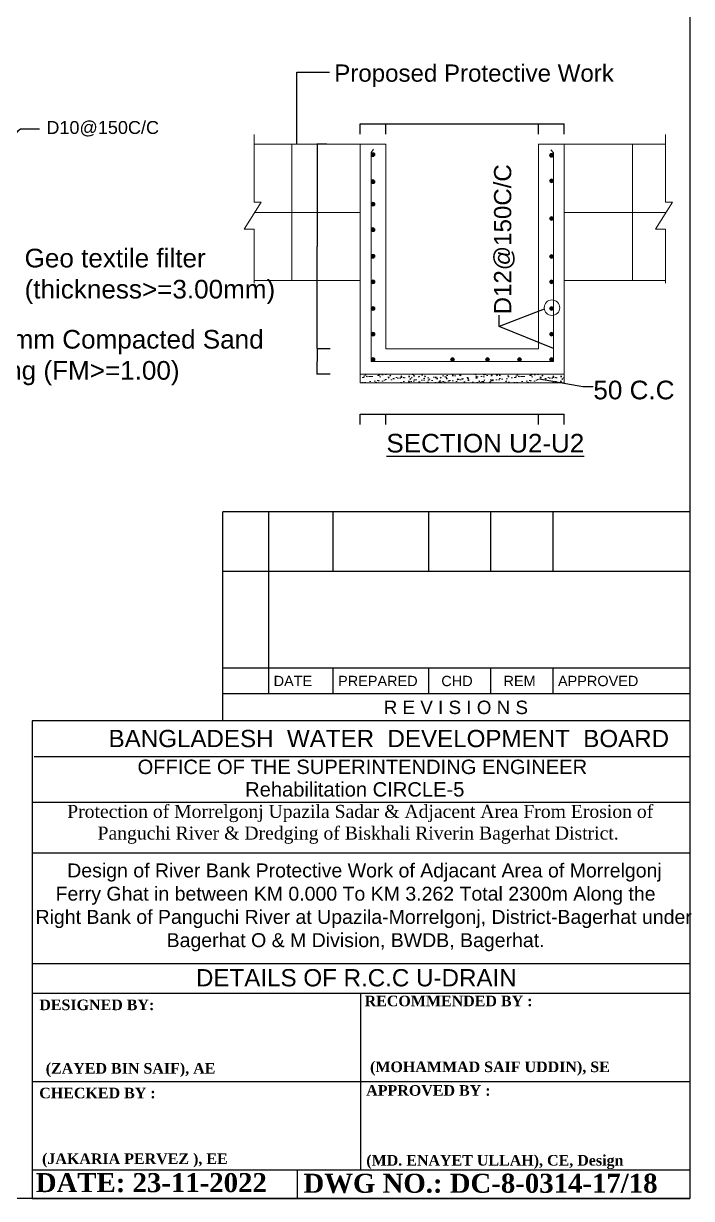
# Model space of a CAD drawing. Header units: inches. Extents: x 89000 to 1304432, y -10828 to 220529.
# Drawn here: x 868424 to 873831, y 72492 to 82009 of the extents above; entities that cross this region are included whole.
import ezdxf
from ezdxf.enums import TextEntityAlignment as Align

# ---------------------------------------------------------------- set-up
doc = ezdxf.new("R2010")
doc.units = ezdxf.units.IN
doc.header["$LTSCALE"] = 7
doc.header["$MEASUREMENT"] = 0
doc.layers.add('Blocks', color=11, linetype='Continuous', lineweight=9)
doc.layers.add('LINE', color=7, linetype='Continuous')
doc.styles.add('Kazi_T_H', font='timesbd.ttf')
doc.styles.get("Standard").update_dxf_attribs({"font": 'arial.ttf'})
doc.dimstyles.get("Standard").update_dxf_attribs({"dimtxt": 0.18, "dimasz": 0.18, "dimexe": 0.18, "dimexo": 0.0625, "dimgap": 0.09, "dimtad": 0, "dimtih": 1, "dimtoh": 1, "dimdec": 4, "dimzin": 0, "dimdsep": 46, "dimtxsty": 'Standard', "dimcen": 0.09, "dimadec": 0, "dimazin": 0, "dimtfac": 1, "dimtdec": 4, "dimtofl": 0, "dimtmove": 0, "dimatfit": 3, "dimfxl": 1, "dimtolj": 1, "dimtzin": 0, "dimarcsym": 0})
pattern_1 = [(50, (872939.95, 40812.796), (87.9952, -7.69858), [9.20115, -101.21265]), (355, (872939.95, 40812.8), (-17.02228, 92.28036), [7.36092, -80.97012]), (100.451, (872947.28, 40812.15), (70.97323, 84.58136), [7.81977, -86.01747]), (46.1842, (872939.95, 40837.33), (130.93118, -20.30644), [13.80172, -151.81897]), (96.6356, (872950.86, 40835.64), (114.66625, 119.50654), [11.72965, -129.0262]), (351.184, (872939.95, 40837.33), (114.66642, 119.50633), [11.0414, -121.4552]), (21, (872952.22, 40831.2), (73.22999, -49.39425), [9.20115, -101.21265]), (326, (872952.22, 40831.2), (29.85038, 88.96279), [7.36092, -80.97012]), (71.4514, (872958.32, 40827.08), (103.08017, 39.56874), [7.81977, -86.01747]), (37.5, (872939.95, 40812.796), (1.491795, 40.840084), [0, -79.988664, 0, -82.19694, 0, -81.276825]), (7.5, (872939.95, 40812.796), (32.273897, 48.38722), [0, -46.864524, 0, -78.148434, 0, -30.977205]), (327.5, (872912.593, 40812.796), (65.490257, -2.766983), [0, -30.6705, 0, -95.69196, 0, -126.97587]), (317.5, (872900.325, 40812.796), (71.546395, 12.280995), [0, -39.87165, 0, -63.54928, 0, -90.17127])]
pattern_2 = [(50, (871709.54, 40812.796), (87.9952, -7.69858), [9.20115, -101.21265]), (355, (871709.54, 40812.8), (-17.02228, 92.28036), [7.36092, -80.97012]), (100.451, (871716.876, 40812.15), (70.97323, 84.58136), [7.81977, -86.01747]), (46.1842, (871709.54, 40837.33), (130.93118, -20.30644), [13.80172, -151.81897]), (96.6356, (871720.45, 40835.64), (114.66625, 119.50654), [11.72965, -129.0262]), (351.184, (871709.54, 40837.33), (114.66642, 119.50633), [11.0414, -121.4552]), (21, (871721.81, 40831.2), (73.22999, -49.39425), [9.20115, -101.21265]), (326, (871721.81, 40831.2), (29.85038, 88.96279), [7.36092, -80.97012]), (71.4514, (871727.91, 40827.08), (103.08017, 39.56874), [7.81977, -86.01747]), (37.5, (871709.543, 40812.796), (1.491795, 40.840084), [0, -79.988664, 0, -82.19694, 0, -81.276825]), (7.5, (871709.543, 40812.796), (32.273897, 48.38722), [0, -46.864524, 0, -78.148434, 0, -30.977205]), (327.5, (871682.185, 40812.796), (65.490257, -2.766983), [0, -30.6705, 0, -95.69196, 0, -126.97587]), (317.5, (871669.916, 40812.796), (71.546395, 12.280995), [0, -39.87165, 0, -63.54928, 0, -90.17127])]

# ---------------------------------------------------------------- blocks, each defined once
blk = doc.blocks.new('*D139')
at = {"layer": 'Blocks', "color": 0, "lineweight": -2, "ltscale": 0.5, "transparency": 16777216}
for p, q in [((871149.3, 81112), (871149.3, 81196.7)), ((871150.1, 81196.6), (871355.5, 81196.6)), ((871356.3, 81112), (871356.3, 81196.7))]:
    blk.add_line(p, q, dxfattribs=at)
at = {"layer": 'Blocks', "color": 0, "ltscale": 0.5, "transparency": 16777216}
for points in [[(871150.1, 81196.7), (871150.1, 81196.4), (871149.3, 81196.6)], [(871355.5, 81196.7), (871355.5, 81196.4), (871356.3, 81196.6)]]:
    blk.add_solid(points, dxfattribs=at)
at = {"layer": 'Defpoints', "color": 0, "ltscale": 0.5, "transparency": 16777216}
for p in [(871356.3, 81196.6), (871149.3, 81111.9), (871356.3, 81111.9)]:
    blk.add_point(p, dxfattribs=at)
at = {"layer": 'Blocks', "color": 0, "lineweight": 30, "ltscale": 0.5, "transparency": 16777216, "insert": (871252.8, 81197.4), "char_height": 1, "attachment_point": 5}
blk.add_mtext('\\A1;200', dxfattribs=at)
blk = doc.blocks.new('*D140')
at = {"layer": 'Blocks', "color": 0, "lineweight": -2, "ltscale": 0.5, "transparency": 16777216}
for p, q in [((872593.8, 81112), (872593.8, 81196.7)), ((872594.6, 81196.6), (872800, 81196.6)), ((872800.8, 81112), (872800.8, 81196.7))]:
    blk.add_line(p, q, dxfattribs=at)
at = {"layer": 'Blocks', "color": 0, "ltscale": 0.5, "transparency": 16777216}
for points in [[(872594.6, 81196.7), (872594.6, 81196.4), (872593.8, 81196.6)], [(872800, 81196.7), (872800, 81196.4), (872800.8, 81196.6)]]:
    blk.add_solid(points, dxfattribs=at)
at = {"layer": 'Defpoints', "color": 0, "ltscale": 0.5, "transparency": 16777216}
for p in [(872800.8, 81196.6), (872593.8, 81111.9), (872800.8, 81111.9)]:
    blk.add_point(p, dxfattribs=at)
at = {"layer": 'Blocks', "color": 0, "lineweight": 30, "ltscale": 0.5, "transparency": 16777216, "insert": (872697.3, 81197.4), "char_height": 1, "attachment_point": 5}
blk.add_mtext('\\A1;200', dxfattribs=at)
blk = doc.blocks.new('*D141')
at = {"layer": 'Blocks', "color": 0, "lineweight": -2, "ltscale": 0.5, "transparency": 16777216}
for p, q in [((871356.3, 81112), (871356.3, 81196.7)), ((871357.1, 81196.6), (872593, 81196.6)), ((872593.8, 81112), (872593.8, 81196.7))]:
    blk.add_line(p, q, dxfattribs=at)
at = {"layer": 'Blocks', "color": 0, "ltscale": 0.5, "transparency": 16777216}
for points in [[(871357.1, 81196.7), (871357.1, 81196.4), (871356.3, 81196.6)], [(872593, 81196.7), (872593, 81196.4), (872593.8, 81196.6)]]:
    blk.add_solid(points, dxfattribs=at)
at = {"layer": 'Defpoints', "color": 0, "ltscale": 0.5, "transparency": 16777216}
for p in [(872593.8, 81196.6), (871356.3, 81111.9), (872593.8, 81111.9)]:
    blk.add_point(p, dxfattribs=at)
at = {"layer": 'Blocks', "color": 0, "lineweight": 30, "ltscale": 0.5, "transparency": 16777216, "insert": (871975, 81197.4), "char_height": 1, "attachment_point": 5}
blk.add_mtext('\\A1;1200', dxfattribs=at)
blk = doc.blocks.new('*D142')
at = {"layer": 'Blocks', "color": 0, "lineweight": -2, "ltscale": 0.5, "transparency": 16777216}
for p, q in [((870879.9, 81030.5), (870799.7, 81030.5)), ((870799.9, 81029.7), (870799.9, 80203.3)), ((870799.9, 79375.3), (870799.9, 80201.6)), ((870906.5, 79374.5), (870799.7, 79374.5))]:
    blk.add_line(p, q, dxfattribs=at)
at = {"layer": 'Blocks', "color": 0, "ltscale": 0.5, "transparency": 16777216}
for points in [[(870799.7, 81029.7), (870800, 81029.7), (870799.9, 81030.5)], [(870799.7, 79375.3), (870800, 79375.3), (870799.9, 79374.5)]]:
    blk.add_solid(points, dxfattribs=at)
at = {"layer": 'Defpoints', "color": 0, "ltscale": 0.5, "transparency": 16777216}
for p in [(870879.9, 81030.5), (870799.9, 79374.5), (870906.5, 79374.5)]:
    blk.add_point(p, dxfattribs=at)
at = {"layer": 'Blocks', "color": 0, "lineweight": 30, "ltscale": 0.5, "transparency": 16777216, "insert": (870799.9, 80202.5), "char_height": 1, "attachment_point": 5}
blk.add_mtext('\\A1;1200', dxfattribs=at)
blk = doc.blocks.new('*D143')
at = {"layer": 'Blocks', "color": 0, "lineweight": -2, "ltscale": 0.5, "transparency": 16777216}
for p, q in [((871149.3, 78761), (871149.3, 78845.8)), ((871150.1, 78845.7), (871355.5, 78845.7)), ((871356.3, 78761), (871356.3, 78845.8))]:
    blk.add_line(p, q, dxfattribs=at)
at = {"layer": 'Blocks', "color": 0, "ltscale": 0.5, "transparency": 16777216}
for points in [[(871150.1, 78845.8), (871150.1, 78845.5), (871149.3, 78845.7)], [(871355.5, 78845.8), (871355.5, 78845.5), (871356.3, 78845.7)]]:
    blk.add_solid(points, dxfattribs=at)
at = {"layer": 'Defpoints', "color": 0, "ltscale": 0.5, "transparency": 16777216}
for p in [(871356.3, 78845.7), (871149.3, 78761), (871356.3, 78761)]:
    blk.add_point(p, dxfattribs=at)
at = {"layer": 'Blocks', "color": 0, "lineweight": 30, "ltscale": 0.5, "transparency": 16777216, "insert": (871252.8, 78846.5), "char_height": 1, "attachment_point": 5}
blk.add_mtext('\\A1;200', dxfattribs=at)
blk = doc.blocks.new('*D144')
at = {"layer": 'Blocks', "color": 0, "lineweight": -2, "ltscale": 0.5, "transparency": 16777216}
for p, q in [((872593.8, 78761), (872593.8, 78845.8)), ((872594.6, 78845.7), (872800, 78845.7)), ((872800.8, 78761), (872800.8, 78845.8))]:
    blk.add_line(p, q, dxfattribs=at)
at = {"layer": 'Blocks', "color": 0, "ltscale": 0.5, "transparency": 16777216}
for points in [[(872594.6, 78845.8), (872594.6, 78845.5), (872593.8, 78845.7)], [(872800, 78845.8), (872800, 78845.5), (872800.8, 78845.7)]]:
    blk.add_solid(points, dxfattribs=at)
at = {"layer": 'Defpoints', "color": 0, "ltscale": 0.5, "transparency": 16777216}
for p in [(872800.8, 78845.7), (872593.8, 78761), (872800.8, 78761)]:
    blk.add_point(p, dxfattribs=at)
at = {"layer": 'Blocks', "color": 0, "lineweight": 30, "ltscale": 0.5, "transparency": 16777216, "insert": (872697.3, 78846.5), "char_height": 1, "attachment_point": 5}
blk.add_mtext('\\A1;200', dxfattribs=at)
blk = doc.blocks.new('*D145')
at = {"layer": 'Blocks', "color": 0, "lineweight": -2, "ltscale": 0.5, "transparency": 16777216}
for p, q in [((871356.3, 78761), (871356.3, 78845.8)), ((871357.1, 78845.7), (872593, 78845.7)), ((872593.8, 78761), (872593.8, 78845.8))]:
    blk.add_line(p, q, dxfattribs=at)
at = {"layer": 'Blocks', "color": 0, "ltscale": 0.5, "transparency": 16777216}
for points in [[(871357.1, 78845.8), (871357.1, 78845.5), (871356.3, 78845.7)], [(872593, 78845.8), (872593, 78845.5), (872593.8, 78845.7)]]:
    blk.add_solid(points, dxfattribs=at)
at = {"layer": 'Defpoints', "color": 0, "ltscale": 0.5, "transparency": 16777216}
for p in [(872593.8, 78845.7), (871356.3, 78761), (872593.8, 78761)]:
    blk.add_point(p, dxfattribs=at)
at = {"layer": 'Blocks', "color": 0, "lineweight": 30, "ltscale": 0.5, "transparency": 16777216, "insert": (871975, 78846.5), "char_height": 1, "attachment_point": 5}
blk.add_mtext('\\A1;1200', dxfattribs=at)
blk = doc.blocks.new('*D146')
at = {"layer": 'Blocks', "color": 0, "lineweight": -2, "ltscale": 0.5, "transparency": 16777216}
for p, q in [((870906.5, 79374.5), (870799.7, 79374.5)), ((870799.9, 79373.7), (870799.9, 79271.8)), ((870799.9, 79168.3), (870799.9, 79270.1)), ((870905.3, 79167.5), (870799.7, 79167.5))]:
    blk.add_line(p, q, dxfattribs=at)
at = {"layer": 'Blocks', "color": 0, "ltscale": 0.5, "transparency": 16777216}
for points in [[(870799.7, 79373.7), (870800, 79373.7), (870799.9, 79374.5)], [(870799.7, 79168.3), (870800, 79168.3), (870799.9, 79167.5)]]:
    blk.add_solid(points, dxfattribs=at)
at = {"layer": 'Defpoints', "color": 0, "ltscale": 0.5, "transparency": 16777216}
for p in [(870906.5, 79374.5), (870799.9, 79167.5), (870905.3, 79167.5)]:
    blk.add_point(p, dxfattribs=at)
at = {"layer": 'Blocks', "color": 0, "lineweight": 30, "ltscale": 0.5, "transparency": 16777216, "insert": (870799.9, 79271), "char_height": 1, "attachment_point": 5}
blk.add_mtext('\\A1;200', dxfattribs=at)
blk = doc.blocks.new('*D188')
at = {"layer": 'Blocks', "color": 0, "lineweight": -2, "ltscale": 0.5, "transparency": 16777216}
for p, q in [((871356.3, 81112), (871356.3, 81196.7)), ((871357.1, 81196.6), (872593, 81196.6)), ((872593.8, 81112), (872593.8, 81196.7))]:
    blk.add_line(p, q, dxfattribs=at)
at = {"layer": 'Blocks', "color": 0, "ltscale": 0.5, "transparency": 16777216}
for points in [[(871357.1, 81196.7), (871357.1, 81196.4), (871356.3, 81196.6)], [(872593, 81196.7), (872593, 81196.4), (872593.8, 81196.6)]]:
    blk.add_solid(points, dxfattribs=at)
at = {"layer": 'Defpoints', "color": 0, "ltscale": 0.5, "transparency": 16777216}
for p in [(872593.8, 81196.6), (871356.3, 81111.9), (872593.8, 81111.9)]:
    blk.add_point(p, dxfattribs=at)
at = {"layer": 'Blocks', "color": 0, "lineweight": 30, "ltscale": 0.5, "transparency": 16777216, "insert": (871975, 81197.4), "char_height": 1, "attachment_point": 5}
blk.add_mtext('\\A1;1200', dxfattribs=at)
blk = doc.blocks.new('*D189')
at = {"layer": 'Blocks', "color": 0, "lineweight": -2, "ltscale": 0.5, "transparency": 16777216}
for p, q in [((870879.9, 81030.5), (870799.7, 81030.5)), ((870799.9, 81029.7), (870799.9, 80203.3)), ((870799.9, 79375.3), (870799.9, 80201.6)), ((870906.5, 79374.5), (870799.7, 79374.5))]:
    blk.add_line(p, q, dxfattribs=at)
at = {"layer": 'Blocks', "color": 0, "ltscale": 0.5, "transparency": 16777216}
for points in [[(870799.7, 81029.7), (870800, 81029.7), (870799.9, 81030.5)], [(870799.7, 79375.3), (870800, 79375.3), (870799.9, 79374.5)]]:
    blk.add_solid(points, dxfattribs=at)
at = {"layer": 'Defpoints', "color": 0, "ltscale": 0.5, "transparency": 16777216}
for p in [(870879.9, 81030.5), (870799.9, 79374.5), (870906.5, 79374.5)]:
    blk.add_point(p, dxfattribs=at)
at = {"layer": 'Blocks', "color": 0, "lineweight": 30, "ltscale": 0.5, "transparency": 16777216, "insert": (870799.9, 80202.5), "char_height": 1, "attachment_point": 5}
blk.add_mtext('\\A1;1200', dxfattribs=at)
blk = doc.blocks.new('*D190')
at = {"layer": 'Blocks', "color": 0, "lineweight": -2, "ltscale": 0.5, "transparency": 16777216}
for p, q in [((871356.3, 78761), (871356.3, 78845.8)), ((871357.1, 78845.7), (872593, 78845.7)), ((872593.8, 78761), (872593.8, 78845.8))]:
    blk.add_line(p, q, dxfattribs=at)
at = {"layer": 'Blocks', "color": 0, "ltscale": 0.5, "transparency": 16777216}
for points in [[(871357.1, 78845.8), (871357.1, 78845.5), (871356.3, 78845.7)], [(872593, 78845.8), (872593, 78845.5), (872593.8, 78845.7)]]:
    blk.add_solid(points, dxfattribs=at)
at = {"layer": 'Defpoints', "color": 0, "ltscale": 0.5, "transparency": 16777216}
for p in [(872593.8, 78845.7), (871356.3, 78761), (872593.8, 78761)]:
    blk.add_point(p, dxfattribs=at)
at = {"layer": 'Blocks', "color": 0, "lineweight": 30, "ltscale": 0.5, "transparency": 16777216, "insert": (871975, 78846.5), "char_height": 1, "attachment_point": 5}
blk.add_mtext('\\A1;1200', dxfattribs=at)
blk = doc.blocks.new('*D191')
at = {"layer": 'Blocks', "color": 0, "lineweight": -2, "ltscale": 0.5, "transparency": 16777216}
for p, q in [((870906.5, 79374.5), (870799.7, 79374.5)), ((870799.9, 79373.7), (870799.9, 79271.8)), ((870799.9, 79168.3), (870799.9, 79270.1)), ((870905.3, 79167.5), (870799.7, 79167.5))]:
    blk.add_line(p, q, dxfattribs=at)
at = {"layer": 'Blocks', "color": 0, "ltscale": 0.5, "transparency": 16777216}
for points in [[(870799.7, 79373.7), (870800, 79373.7), (870799.9, 79374.5)], [(870799.7, 79168.3), (870800, 79168.3), (870799.9, 79167.5)]]:
    blk.add_solid(points, dxfattribs=at)
at = {"layer": 'Defpoints', "color": 0, "ltscale": 0.5, "transparency": 16777216}
for p in [(870906.5, 79374.5), (870799.9, 79167.5), (870905.3, 79167.5)]:
    blk.add_point(p, dxfattribs=at)
at = {"layer": 'Blocks', "color": 0, "lineweight": 30, "ltscale": 0.5, "transparency": 16777216, "insert": (870799.9, 79271), "char_height": 1, "attachment_point": 5}
blk.add_mtext('\\A1;200', dxfattribs=at)

msp = doc.modelspace()

# ---------------------------------------------------------------- hatches: boundary and pattern name
at = {"layer": 'Blocks', "lineweight": 13, "ltscale": 0.05}
for points in [[(871268.19334, 80946.62918, 1), (871237.33205, 80946.62918, 1)], [(871268.19334, 80946.62918, 1), (871237.33205, 80946.62918, 1)], [(872712.71856, 80940.42089, 1), (872681.85727, 80940.42089, 1)], [(872712.71856, 80940.42089, 1), (872681.85727, 80940.42089, 1)], [(871268.19334, 80727.17348, 1), (871237.33205, 80727.17348, 1)], [(871268.19334, 80727.17348, 1), (871237.33205, 80727.17348, 1)], [(872712.71856, 80734.08351, 1), (872681.85727, 80734.08351, 1)], [(872712.71856, 80734.08351, 1), (872681.85727, 80734.08351, 1)], [(871268.19334, 80545.65368, 1), (871237.33205, 80545.65368, 1)], [(871268.19334, 80545.65368, 1), (871237.33205, 80545.65368, 1)], [(872712.71856, 80429.24989, 1), (872681.85727, 80429.24989, 1)], [(872712.71856, 80429.24989, 1), (872681.85727, 80429.24989, 1)], [(871268.19334, 80338.56242, 1), (871237.33205, 80338.56242, 1)], [(871268.19334, 80338.56242, 1), (871237.33205, 80338.56242, 1)], [(871268.19334, 80123.25508, 1), (871237.33205, 80123.25508, 1)], [(871268.19334, 80123.25508, 1), (871237.33205, 80123.25508, 1)], [(872712.71856, 80121.93694, 1), (872681.85727, 80121.93694, 1)], [(872712.71856, 80121.93694, 1), (872681.85727, 80121.93694, 1)], [(871268.19334, 79916.06618, 1), (871237.33205, 79916.06618, 1)], [(871268.19334, 79916.06618, 1), (871237.33205, 79916.06618, 1)], [(872712.71856, 79916.06618, 1), (872681.85727, 79916.06618, 1)], [(872712.71856, 79916.06618, 1), (872681.85727, 79916.06618, 1)], [(871268.19334, 79700.2622, 1), (871237.33205, 79700.2622, 1)], [(871268.19334, 79700.2622, 1), (871237.33205, 79700.2622, 1)], [(872712.71856, 79700.2622, 1), (872681.85727, 79700.2622, 1)], [(872712.71856, 79700.2622, 1), (872681.85727, 79700.2622, 1)], [(871268.19334, 79492.6972, 1), (871237.33205, 79492.6972, 1)], [(871268.19334, 79492.6972, 1), (871237.33205, 79492.6972, 1)], [(872712.71856, 79492.6972, 1), (872681.85727, 79492.6972, 1)], [(872712.71856, 79492.6972, 1), (872681.85727, 79492.6972, 1)], [(871268.19334, 79287.09176, 1), (871237.33205, 79287.09176, 1)], [(871268.19334, 79287.09176, 1), (871237.33205, 79287.09176, 1)], [(871912.52679, 79287.09176, 1), (871881.6655, 79287.09176, 1)], [(871912.52679, 79287.09176, 1), (871881.6655, 79287.09176, 1)], [(872195.39846, 79287.09176, 1), (872164.53717, 79287.09176, 1)], [(872195.39846, 79287.09176, 1), (872164.53717, 79287.09176, 1)], [(872454.06914, 79287.09176, 1), (872423.20785, 79287.09176, 1)], [(872454.06914, 79287.09176, 1), (872423.20785, 79287.09176, 1)], [(872712.71856, 79287.09176, 1), (872681.85727, 79287.09176, 1)], [(872712.71856, 79287.09176, 1), (872681.85727, 79287.09176, 1)]]:
    msp.add_hatch(color=0, dxfattribs=at).paths.add_polyline_path(points)
at = {"layer": 'Blocks', "lineweight": 5, "ltscale": 0.05}
h = msp.add_hatch(dxfattribs=at)
h.set_pattern_fill('AR-CONC', color=0, scale=0.483, style=0)
h.set_pattern_definition(pattern_2)
h.paths.add_polyline_path([(871149.26269, 79167.45232), (871149.26269, 79098.45232), (871570.37956, 79098.45232), (871570.37956, 79167.45232)])
h = msp.add_hatch(dxfattribs=at)
h.set_pattern_fill('AR-CONC', color=0, scale=0.483, style=0)
h.set_pattern_definition(pattern_2)
h.paths.add_polyline_path([(871149.26269, 79167.45232), (871149.26269, 79098.45232), (871570.37956, 79098.45232), (871570.37956, 79167.45232)])
h = msp.add_hatch(dxfattribs=at)
h.set_pattern_fill('AR-CONC', color=0, scale=0.483, style=0)
h.set_pattern_definition(pattern_1)
h.paths.add_polyline_path([(872800.78792, 79167.45232), (871558.78792, 79167.45232), (871558.78792, 79098.45232), (872800.78792, 79098.45232)])
h = msp.add_hatch(dxfattribs=at)
h.set_pattern_fill('AR-CONC', color=0, scale=0.483, style=0)
h.set_pattern_definition(pattern_1)
h.paths.add_polyline_path([(872800.78792, 79167.45232), (871558.78792, 79167.45232), (871558.78792, 79098.45232), (872800.78792, 79098.45232)])

# ---------------------------------------------------------------- linework, layer by layer
at = {"color": 0, "linetype": 'Continuous', "lineweight": -3, "ltscale": 0.5}
for p, q in [((871155.88044, 72725.09831), (871155.88044, 74153.0643)), ((871155.88044, 72725.09831), (871155.88044, 74153.0643)), ((868495.57749, 72492.44359), (873816.18339, 72492.44359)), ((868495.57749, 72492.44359), (873816.18339, 72492.44359)), ((868495.57749, 72492.44359), (873816.18339, 72492.44359)), ((868495.57749, 72492.44359), (873816.18339, 72492.44359)), ((868495.57749, 72492.44359), (873816.18339, 72492.44359)), ((868495.57749, 72492.44359), (873816.18339, 72492.44359))]:
    msp.add_line(p, q, dxfattribs=at)
at = {"layer": 'Blocks', "color": 0, "lineweight": 13, "ltscale": 0.05}
for p, q in [((871149.26269, 81030.45232), (871356.26269, 81030.45232)), ((871149.26269, 80152.20242), (871149.26269, 81030.45232)), ((871149.26269, 81030.45232), (871356.26269, 81030.45232)), ((871149.26269, 80152.20242), (871149.26269, 81030.45232)), ((871237.33205, 80963.24836), (871258.05907, 80991.27895)), ((871237.33205, 80963.24836), (871258.05907, 80991.27895)), ((871356.26269, 81030.45232), (871356.26269, 80202.45232)), ((871356.26269, 81030.45232), (871356.26269, 80202.45232)), ((872593.78792, 80202.45232), (872593.78792, 81030.45232)), ((872593.78792, 81030.45232), (872800.78792, 81030.45232)), ((872593.78792, 80202.45232), (872593.78792, 81030.45232)), ((872593.78792, 81030.45232), (872800.78792, 81030.45232)), ((872712.71856, 80961.79545), (872692.69605, 80986.77283)), ((872712.71856, 80961.79545), (872692.69605, 80986.77283)), ((872800.78792, 81030.45232), (872800.78792, 79167.45232)), ((872800.78792, 81030.45232), (872800.78792, 79167.45232)), ((871149.26269, 79167.45232), (871149.26269, 80202.45232)), ((871149.26269, 79167.45232), (871149.26269, 80202.45232)), ((871356.26269, 80202.45232), (871356.26269, 79374.45232)), ((871356.26269, 80202.45232), (871356.26269, 79374.45232)), ((872593.78792, 79374.45232), (872593.78792, 80202.45232)), ((872593.78792, 79374.45232), (872593.78792, 80202.45232)), ((871356.26269, 79374.45232), (872593.78792, 79374.45232)), ((871356.26269, 79374.45232), (872593.78792, 79374.45232)), ((872800.78792, 79167.45232), (871149.26269, 79167.45232)), ((871149.26269, 79167.45232), (871149.26269, 79098.45232)), ((872800.78792, 79167.45232), (871149.26269, 79167.45232)), ((871149.26269, 79167.45232), (871149.26269, 79098.45232)), ((872800.78792, 79098.45232), (871149.26269, 79098.45232)), ((872800.78792, 79098.45232), (871149.26269, 79098.45232)), ((872800.78792, 79167.45232), (872800.78792, 79098.45232)), ((872800.78792, 79167.45232), (872800.78792, 79098.45232))]:
    msp.add_line(p, q, dxfattribs=at)
at = {"layer": 'Blocks', "color": 0, "lineweight": 20, "ltscale": 0.05}
for p, q in [((871237.33205, 80963.24836), (871237.33205, 79270.95232)), ((871237.33205, 80963.24836), (871237.33205, 79270.95232)), ((872712.71856, 80960.73274), (872712.71856, 79270.95232)), ((872712.71856, 80960.73274), (872712.71856, 79270.95232)), ((872712.71856, 79270.95232), (871237.33205, 79270.95232)), ((872712.71856, 79270.95232), (871237.33205, 79270.95232))]:
    msp.add_line(p, q, dxfattribs=at)
at = {"layer": 'Blocks', "color": 0, "lineweight": 13, "ltscale": 0.05}
for points in [[(870292.17908, 81109.83646), (870292.17908, 80561.34174), (870348.50284, 80561.34174), (870209.116, 80342.14719), (870292.17908, 80342.14719), (870292.17908, 79904.8083)], [(870292.17908, 81109.83646), (870292.17908, 80561.34174), (870348.50284, 80561.34174), (870209.116, 80342.14719), (870292.17908, 80342.14719), (870292.17908, 79904.8083)], [(873621.44844, 81109.83646), (873621.44844, 80561.34174), (873677.7722, 80561.34174), (873538.38537, 80342.14719), (873621.44844, 80342.14719), (873621.44844, 79904.8083)], [(873621.44844, 81109.83646), (873621.44844, 80561.34174), (873677.7722, 80561.34174), (873538.38537, 80342.14719), (873621.44844, 80342.14719), (873621.44844, 79904.8083)], [(870295.79307, 80478.45232), (870597.26269, 80478.45232), (870597.26269, 81030.45232), (870292.17908, 81030.45232)], [(870295.79307, 80478.45232), (870597.26269, 80478.45232), (870597.26269, 81030.45232), (870292.17908, 81030.45232)], [(873621.44844, 81030.45232), (873352.78792, 81030.45232), (873352.78792, 80478.45232), (873625.06243, 80478.45232)], [(873621.44844, 81030.45232), (873352.78792, 81030.45232), (873352.78792, 80478.45232), (873625.06243, 80478.45232)], [(870292.17908, 79926.45232), (870597.26269, 79926.45232), (870597.26269, 80478.45232), (870295.79307, 80478.45232)], [(870292.17908, 79926.45232), (870597.26269, 79926.45232), (870597.26269, 80478.45232), (870295.79307, 80478.45232)], [(873625.06243, 80478.45232), (873352.78792, 80478.45232), (873352.78792, 79926.45232), (873621.44844, 79926.45232)], [(873625.06243, 80478.45232), (873352.78792, 80478.45232), (873352.78792, 79926.45232), (873621.44844, 79926.45232)]]:
    msp.add_lwpolyline(points, dxfattribs=at)
for points in [[(870597.26269, 80478.45232), (871149.26269, 80478.45232), (871149.26269, 81030.45232), (870597.26269, 81030.45232)], [(870597.26269, 80478.45232), (871149.26269, 80478.45232), (871149.26269, 81030.45232), (870597.26269, 81030.45232)], [(872800.78792, 80478.45232), (873352.78792, 80478.45232), (873352.78792, 81030.45232), (872800.78792, 81030.45232)], [(872800.78792, 80478.45232), (873352.78792, 80478.45232), (873352.78792, 81030.45232), (872800.78792, 81030.45232)], [(870597.26269, 79926.45232), (871149.26269, 79926.45232), (871149.26269, 80478.45232), (870597.26269, 80478.45232)], [(870597.26269, 79926.45232), (871149.26269, 79926.45232), (871149.26269, 80478.45232), (870597.26269, 80478.45232)], [(872800.78792, 79926.45232), (873352.78792, 79926.45232), (873352.78792, 80478.45232), (872800.78792, 80478.45232)], [(872800.78792, 79926.45232), (873352.78792, 79926.45232), (873352.78792, 80478.45232), (872800.78792, 80478.45232)]]:
    msp.add_lwpolyline(points, close=True, dxfattribs=at)
for centre, radius in [((871252.76269, 80946.62918), 15.43064), ((871252.76269, 80946.62918), 15.43064), ((872697.28792, 80940.42089), 15.43064), ((872697.28792, 80940.42089), 15.43064), ((871252.76269, 80727.17348), 15.43064), ((871252.76269, 80727.17348), 15.43064), ((872697.28792, 80734.08351), 15.43064), ((872697.28792, 80734.08351), 15.43064), ((871252.76269, 80545.65368), 15.43064), ((871252.76269, 80545.65368), 15.43064), ((872697.28792, 80429.24989), 15.43064), ((872697.28792, 80429.24989), 15.43064), ((871252.76269, 80338.56242), 15.43064), ((871252.76269, 80338.56242), 15.43064), ((871252.76269, 80123.25508), 15.43064), ((871252.76269, 80123.25508), 15.43064), ((872697.28792, 80121.93694), 15.43064), ((872697.28792, 80121.93694), 15.43064), ((871252.76269, 79916.06618), 15.43064), ((871252.76269, 79916.06618), 15.43064), ((872697.28792, 79916.06618), 15.43064), ((872697.28792, 79916.06618), 15.43064), ((872701.53097, 79706.98348), 62.88062), ((872701.53097, 79706.98348), 62.88062), ((871252.76269, 79700.2622), 15.43064), ((871252.76269, 79700.2622), 15.43064), ((872697.28792, 79700.2622), 15.43064), ((872697.28792, 79700.2622), 15.43064), ((871252.76269, 79492.6972), 15.43064), ((871252.76269, 79492.6972), 15.43064), ((872697.28792, 79492.6972), 15.43064), ((872697.28792, 79492.6972), 15.43064), ((871252.76269, 79287.09176), 15.43064), ((871252.76269, 79287.09176), 15.43064), ((871897.09615, 79287.09176), 15.43064), ((871897.09615, 79287.09176), 15.43064), ((872179.96781, 79287.09176), 15.43064), ((872179.96781, 79287.09176), 15.43064), ((872438.6385, 79287.09176), 15.43064), ((872438.6385, 79287.09176), 15.43064), ((872697.28792, 79287.09176), 15.43064), ((872697.28792, 79287.09176), 15.43064)]:
    msp.add_circle(centre, radius, dxfattribs=at)
at = {"layer": 'LINE', "color": 0, "linetype": 'ByBlock', "lineweight": -3, "ltscale": 0.5}
for p, q in [((873816.18339, 78052.45903), (870036.38957, 78052.45903)), ((870036.38957, 76361.00647), (870036.38957, 78052.45903)), ((870406.99508, 78052.45903), (870406.99508, 76579.07618)), ((870928.55453, 78052.45903), (870928.55453, 77570.67188)), ((871701.40259, 78052.45903), (871701.40259, 77570.67188)), ((872204.88373, 78052.45903), (872204.88373, 77570.67188)), ((872708.36486, 78052.45903), (872708.36486, 77570.67188)), ((873816.18339, 77570.67188), (870036.38957, 77570.67188)), ((873816.18339, 76788.55868), (870036.38957, 76788.55868)), ((870928.55453, 76788.55868), (870928.55453, 76579.07618)), ((871701.40259, 76788.55868), (871701.40259, 76579.07618)), ((872204.88373, 76788.55868), (872204.88373, 76579.07618)), ((872708.36486, 76788.55868), (872708.36486, 76579.07618)), ((873816.18339, 76579.07618), (870036.38957, 76579.07618)), ((868495.57749, 76361.78672), (868495.57749, 72492.44359)), ((873816.18339, 76361.78672), (868495.57749, 76361.78672)), ((868495.57749, 76340.3991), (868495.57749, 72492.44359)), ((873816.18339, 76069.22189), (868510.5063, 76069.22189)), ((873816.18339, 75700.22631), (868495.57749, 75700.22631)), ((873816.18339, 75290.52006), (868495.57749, 75290.52006)), ((873816.18339, 74393.90054), (868495.57749, 74393.90054)), ((873816.18339, 74393.90054), (868495.57749, 74393.90054)), ((873816.18339, 74153.0643), (868495.57749, 74153.0643)), ((873816.18339, 74153.0643), (868495.57749, 74153.0643)), ((868495.57749, 73439.0813), (873816.18339, 73439.0813)), ((868495.57749, 73439.0813), (873816.18339, 73439.0813)), ((868495.57749, 72725.09831), (873816.18339, 72725.09831)), ((868495.57749, 72725.09831), (873816.18339, 72725.09831)), ((870642.28565, 72492.44359), (870642.28565, 72725.09831)), ((870642.28565, 72492.44359), (870642.28565, 72725.09831))]:
    msp.add_line(p, q, dxfattribs=at)
at = {"layer": 'LINE', "color": 1, "linetype": 'ByBlock', "lineweight": 30, "ltscale": 0.5}
msp.add_lwpolyline([(854640.35283, 72492.44359), (854640.35283, 86052.49521), (873816.18339, 86052.49521), (873816.18339, 72492.44359), (854640.35283, 72492.44359)], close=True, dxfattribs=at)
msp.add_lwpolyline([(854640.35283, 72492.44359), (854640.35283, 86052.49521), (873816.18339, 86052.49521), (873816.18339, 72492.44359), (854640.35283, 72492.44359)], close=True, dxfattribs=at)

# ---------------------------------------------------------------- texts
at = {"color": 0, "linetype": 'ByBlock', "lineweight": 30, "ltscale": 0.5, "attachment_point": 1}
for s, insert, char_height, width in [('Proposed Protective Work', (870939.61542, 81676.7897), 139.4653627, 7291.4232825), ('Proposed Protective Work', (870939.61542, 81676.7897), 139.4653627, 7291.4232825), ('D10@150C/C', (868609.38131, 81218.83473), 104.599022, 5468.5674619), ('D10@150C/C', (868609.38131, 81218.83473), 104.599022, 5468.5674619), ('Geo textile filter\\P(thickness>=3.00mm) ', (868433.12201, 80184.37689), 151.0409878, 9112.6878198), ('Geo textile filter\\P(thickness>=3.00mm) ', (868433.12201, 80184.37689), 151.0409878, 9112.6878198), ('150mm Compacted Sand\\PFilling (FM>=1.00)', (867975.79482, 79526.79403), 151.0409878, 9112.6878198), ('150mm Compacted Sand\\PFilling (FM>=1.00)', (867975.79482, 79526.79403), 151.0409878, 9112.6878198), ('50 C.C', (873036.79939, 79116.04567), 151.040988, 9112.6878198), ('50 C.C', (873036.79939, 79116.04567), 151.040988, 9112.6878198), ('{\\LSECTION U2-U2}', (871361.40533, 78685.21465), 150.6225917, 6612.7564051), ('{\\LSECTION U2-U2}', (871361.40533, 78685.21465), 150.6225917, 6612.7564051)]:
    msp.add_mtext(s, dxfattribs=dict(at, insert=insert, char_height=char_height, width=width))
at = {"color": 0, "linetype": 'ByBlock', "lineweight": 30, "ltscale": 0.5, "insert": (872232.65353, 79653.0048), "char_height": 139.465363, "width": 7291.4232825, "attachment_point": 1, "rotation": 90}
msp.add_mtext('D12@150C/C', dxfattribs=at)
msp.add_mtext('D12@150C/C', dxfattribs=at)
at = {"layer": 'LINE', "color": 0, "linetype": 'ByBlock', "lineweight": -3, "ltscale": 0.5}
for s, p in [('DATE', (870448.89158, 76641.92093)), ('PREPARED', (870970.45103, 76641.92093)), ('CHD', (871806.14384, 76641.92093)), ('REM', (872309.62498, 76641.92093)), ('APPROVED', (872750.26136, 76641.92093))]:
    msp.add_text(s, height=83.793001, dxfattribs=at).set_placement(p)
for s, height, p in [('R E V I S I O N S', 109.034851, (871923.76589, 76415.5239)), ('BANGLADESH  WATER  DEVELOPMENT  BOARD', 139.8267556, (871381.20252, 76147.83904)), ('OFFICE OF THE SUPERINTENDING ENGINEER', 116.6245312, (871166.8838, 75930.13743)), ('Rehabilitation CIRCLE-5', 116.6245312, (871105.48855, 75747.73152)), ('DETAILS OF R.C.C U-DRAIN ', 139.9494374, (871145.29768, 74210.3868)), ('DETAILS OF R.C.C U-DRAIN ', 139.9494374, (871145.29768, 74210.3868))]:
    msp.add_text(s, height=height, dxfattribs=at).set_placement(p, align=Align.CENTER)
at = {"layer": 'LINE', "color": 0, "linetype": 'ByBlock', "lineweight": -3, "ltscale": 0.5, "style": 'Kazi_T_H'}
for s, height, p in [('RECOMMENDED BY :', 85.6779596, (871185.14949, 74049.42975)), ('RECOMMENDED BY :', 85.6779596, (871185.14949, 74049.42975)), ('DESIGNED BY:', 85.6779596, (868551.73906, 74017.80741)), ('(ZAYED BIN SAIF), AE', 85.6779596, (868604.09494, 73503.67406)), ('(ZAYED BIN SAIF), AE', 85.6779596, (868604.09494, 73503.67406)), ('(MOHAMMAD SAIF UDDIN), SE ', 85.6779596, (871229.06556, 73515.93214)), ('(MOHAMMAD SAIF UDDIN), SE ', 85.6779596, (871229.06556, 73515.93214)), ('CHECKED BY :', 85.6779596, (868551.73906, 73303.82442)), ('CHECKED BY :', 85.6779596, (868551.73906, 73303.82442)), ('APPROVED BY :', 85.6779596, (871198.12106, 73324.76421)), ('APPROVED BY :', 85.6779596, (871198.12106, 73324.76421)), ('(JAKARIA PERVEZ ), EE', 85.6779596, (868574.35941, 72771.80882)), ('(MD. ENAYET ULLAH), CE, Design ', 85.6779596, (871198.73154, 72759.02447)), ('DATE: 23-11-2022', 154.2203273, (868523.86723, 72543.9883)), ('DWG NO.: DC-8-0314-17/18', 154.2203273, (870689.99621, 72538.93642))]:
    msp.add_text(s, height=height, dxfattribs=at).set_placement(p)
at = {"layer": 'LINE', "color": 0, "linetype": 'ByBlock', "lineweight": 40, "ltscale": 0.5, "insert": (871132.78224, 75680.14833), "char_height": 90, "width": 5179.3413014, "attachment_point": 2}
msp.add_mtext('{\\fTimes New Roman|b1|i0|c0|p18; \\fTimes New Roman|b0|i0|c0|p18;\\H1.17X;Protection of Morrelgonj Upazila Sadar & Adjacent Area From Erosion of Panguchi River & Dredging of Biskhali Riverin Bagerhat District.}', dxfattribs=at)
at = {"layer": 'LINE', "color": 0, "linetype": 'ByBlock', "lineweight": -3, "ltscale": 0.5, "insert": (870849.12056, 75205.83314), "char_height": 132.8198567, "width": 6510.1847797, "attachment_point": 2}
msp.add_mtext('             {\\H0.85x;Design of River Bank Protective Work of Adjacant Area of Morrelgonj \\P            Ferry Ghat in between KM 0.000 To KM 3.262 Total 2300m Along the\\P               Right Bank of Panguchi River at Upazila-Morrelgonj, District-Bagerhat under \\P            Bagerhat O & M Division, BWDB, Bagerhat.}', dxfattribs=at)

# ---------------------------------------------------------------- dimensions: what is measured, and where the dimension line sits
at = {"layer": 'Blocks', "color": 0, "lineweight": 30, "ltscale": 0.5}
for base, p1, p2, text, picture, middle in [((871356.26269, 81196.5685), (871149.26269, 81111.88895), (871356.26269, 81111.88895), '200', '*D139', (871252.76269, 81196.5685)), ((872593.78792, 81196.5685), (871356.26269, 81111.88895), (872593.78792, 81111.88895), '1200', '*D141', (871975.0253, 81196.5685)), ((872593.78792, 81196.5685), (871356.26269, 81111.88895), (872593.78792, 81111.88895), '1200', '*D188', (871975.0253, 81196.5685)), ((872800.78792, 81196.5685), (872593.78792, 81111.88895), (872800.78792, 81111.88895), '200', '*D140', (872697.28792, 81196.5685)), ((871356.26269, 78845.6599), (871149.26269, 78760.98036), (871356.26269, 78760.98036), '200', '*D143', (871252.76269, 78845.6599)), ((872593.78792, 78845.6599), (871356.26269, 78760.98036), (872593.78792, 78760.98036), '1200', '*D145', (871975.0253, 78845.6599)), ((872593.78792, 78845.6599), (871356.26269, 78760.98036), (872593.78792, 78760.98036), '1200', '*D190', (871975.0253, 78845.6599)), ((872800.78792, 78845.6599), (872593.78792, 78760.98036), (872800.78792, 78760.98036), '200', '*D144', (872697.28792, 78845.6599))]:
    dim = msp.add_linear_dim(base=base, p1=p1, p2=p2, text=text, dimstyle='Standard', override={"dimtxt": 1, "dimasz": 0.8, "dimgap": 0.3, "dimtad": 1, "dimdec": 2, "dimlfac": 1, "dimpost": ' m', "dimtdec": 2, "dimfxl": 0.12}, dxfattribs=at)
    dim.commit()
    dim.dimension.update_dxf_attribs({"geometry": picture, "text_midpoint": middle, "dimtype": 160})
for picture in ['*D142', '*D189']:
    dim = msp.add_linear_dim(base=(870799.86482, 79374.45232), p1=(870879.93455, 81030.45232), p2=(870906.51984, 79374.45232), angle=90, text='1200', dimstyle='Standard', override={"dimtxt": 1, "dimasz": 0.8, "dimgap": 0.3, "dimtad": 1, "dimdec": 2, "dimlfac": 1, "dimpost": ' m', "dimtdec": 2, "dimfxl": 0.12}, dxfattribs=at)
    dim.commit()
    dim.dimension.update_dxf_attribs({"geometry": picture, "text_midpoint": (870799.86482, 80202.45232)})
for picture in ['*D146', '*D191']:
    dim = msp.add_linear_dim(base=(870799.86482, 79167.45232), p1=(870906.51984, 79374.45232), p2=(870905.3147, 79167.45232), angle=90, text='200', dimstyle='Standard', override={"dimtxt": 1, "dimasz": 0.8, "dimgap": 0.3, "dimtad": 1, "dimdec": 2, "dimlfac": 1, "dimpost": ' m', "dimtdec": 2, "dimfxl": 0.12}, dxfattribs=at)
    dim.commit()
    dim.dimension.update_dxf_attribs({"geometry": picture, "text_midpoint": (870799.86482, 79270.95232), "dimtype": 160})

# ---------------------------------------------------------------- leaders
for points in [[(870635.9358, 81034.96973), (870635.9358, 81613.79244), (870899.72001, 81613.79244)], [(870635.9358, 81034.96973), (870635.9358, 81613.79244), (870899.72001, 81613.79244)], [(867429.01406, 80139.29956), (868399.21141, 81156.02482), (868553.09602, 81155.35184)], [(867429.01406, 80139.29956), (868399.21141, 81156.02482), (868553.09602, 81155.35184)], [(867460.83175, 80440.85221), (868399.21141, 81156.02482), (868553.09602, 81155.35184)], [(867460.83175, 80440.85221), (868399.21141, 81156.02482), (868553.09602, 81155.35184)], [(872639.79295, 79695.05077), (872274.26489, 79555.61444), (872275.38742, 79645.34099)], [(872639.79295, 79695.05077), (872274.26489, 79555.61444), (872275.38742, 79645.34099)], [(872712.71856, 79377.79113), (872274.26489, 79555.61444), (872275.38742, 79645.34099)], [(872712.71856, 79377.79113), (872274.26489, 79555.61444), (872275.38742, 79645.34099)], [(872599.68591, 79132.15281), (872952.15799, 79067.55946), (873034.38598, 79067.55946)], [(872599.68591, 79132.15281), (872952.15799, 79067.55946), (873034.38598, 79067.55946)]]:
    msp.add_leader(points, dimstyle='Standard', override={"dimtxt": 1.5, "dimasz": 1.5, "dimdec": 2, "dimlfac": 1, "dimpost": ' m', "dimtdec": 2, "dimfxl": 0.12}, dxfattribs=at)

doc.saveas('drawing.dxf')
